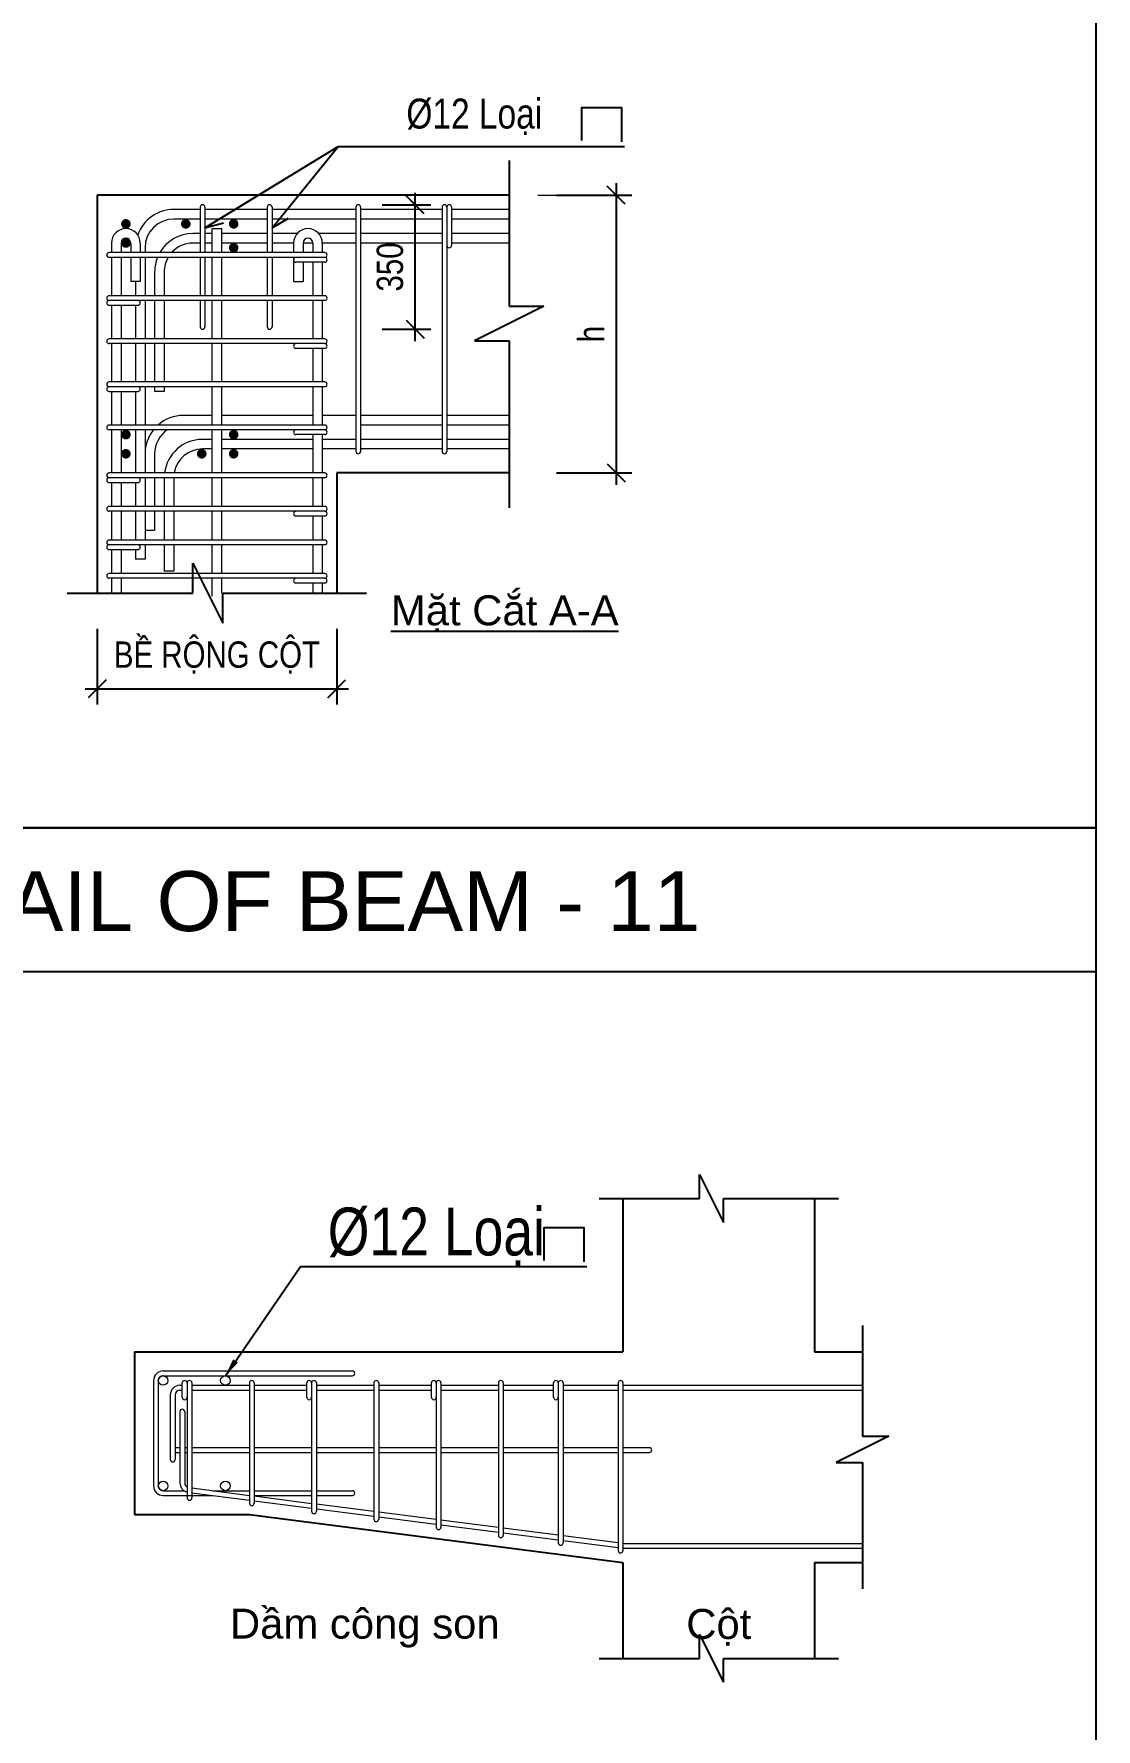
# Model space of a CAD drawing. Header units: millimetres. Extents: x -205508 to -110432, y 549193 to 571297.
# Drawn here: x -149609 to -147392, y 564174 to 567713 of the extents above; entities that cross this region are included whole.
import ezdxf
from ezdxf.enums import TextEntityAlignment as Align

# ---------------------------------------------------------------- set-up
doc = ezdxf.new("R2010")
doc.units = ezdxf.units.MM
doc.header["$LTSCALE"] = 25
doc.header["$MEASUREMENT"] = 0
doc.header["$PDSIZE"] = 50
doc.linetypes.add('CENTER', pattern=[2, 1.25, -0.25, 0.25, -0.25])
doc.linetypes.add('CENTER2', pattern=[28.575, 19.05, -3.175, 3.175, -3.175])
for name, color, linetype in [('AC', 200, 'Continuous'), ('GHICHU', 243, 'Continuous'), ('GRID', 8, 'CENTER'), ('NETTHAY', 2, 'Continuous'), ('TEXTMIN', 7, 'Continuous'), ('TRUC', 8, 'CENTER2')]:
    doc.layers.add(name, color=color, linetype=linetype)
doc.layers.add('DCE_MCZiCZac', color=250, linetype='Continuous', lineweight=13)
doc.layers.add('KICHTHUOC', color=20, linetype='Continuous', lineweight=9)
doc.styles.add('EL-Text', font='arial.ttf')
doc.styles.add('Simplex- GCC', font='arial.ttf', dxfattribs={"width": 0.8})
doc.styles.add('vnh100', font='', dxfattribs={"width": 0.8})
doc.styles.get('vnh100').set_extended_font_data('VNI-Helve')
doc.dimstyles.new('ISO-25', dxfattribs={"dimscale": 25, "dimtxt": 2.2, "dimasz": 1.5, "dimexe": 1.3, "dimexo": 1, "dimgap": 1, "dimtad": 1, "dimdec": 0, "dimtxsty": 'Simplex- GCC', "dimblk": 'OBLIQUE', "dimcen": 2.5, "dimdle": 1, "dimclrd": 8, "dimclre": 8, "dimclrt": 7, "dimadec": 0, "dimazin": 0, "dimtfac": 1, "dimtdec": 0, "dimtix": 1, "dimtmove": 0, "dimatfit": 3, "dimfxl": 5, "dimfxlon": 1, "dimarcsym": 0})

# ---------------------------------------------------------------- blocks, each defined once
blk = doc.blocks.new('_Oblique')
at = {"color": 4, "linetype": 'ByBlock', "lineweight": -2}
blk.add_line((-0.5, -0.5), (0.5, 0.5), dxfattribs=at)
blk = doc.blocks.new('*D368')
at = {"layer": 'DCE_MCZiCZac', "color": 8, "lineweight": -2, "ltscale": 20, "transparency": 16777216}
for p, q in [((-148393.1, 567401.2), (-148393.1, 566771.2)), ((-148518.1, 567376.2), (-148360.6, 567376.2)), ((-148518.1, 566796.2), (-148360.6, 566796.2))]:
    blk.add_line(p, q, dxfattribs=at)
at = {"layer": 'Defpoints', "color": 0, "ltscale": 20, "transparency": 16777216}
for p in [(-148616.8, 567376.2), (-148616.8, 566796.2), (-148393.1, 566796.2)]:
    blk.add_point(p, dxfattribs=at)
at = {"layer": 'DCE_MCZiCZac', "color": 8, "lineweight": -2, "ltscale": 20, "transparency": 16777216, "xscale": 37.5, "yscale": 37.5, "zscale": 37.5}
for p, rotation in [((-148393.1, 567376.2), 90), ((-148393.1, 566796.2), 270)]:
    blk.add_blockref('_Oblique', p, dxfattribs=dict(at, rotation=rotation))
at = {"layer": 'DCE_MCZiCZac', "color": 7, "ltscale": 20, "transparency": 16777216, "insert": (-148445.6, 567086.2), "char_height": 55, "attachment_point": 5, "rotation": 90, "style": 'Simplex- GCC'}
blk.add_mtext('h', dxfattribs=at)
blk = doc.blocks.new('*D369')
at = {"layer": 'DCE_MCZiCZac', "color": 8, "lineweight": -2, "ltscale": 20, "transparency": 16777216}
for p, q in [((-149476.8, 566470.4), (-149476.8, 566312.9)), ((-148976.8, 566470.4), (-148976.8, 566312.9)), ((-149501.8, 566345.4), (-148951.8, 566345.4))]:
    blk.add_line(p, q, dxfattribs=at)
at = {"layer": 'Defpoints', "color": 0, "ltscale": 20, "transparency": 16777216}
for p in [(-149476.8, 566556.2), (-148976.8, 566568.6), (-148976.8, 566345.4)]:
    blk.add_point(p, dxfattribs=at)
at = {"layer": 'DCE_MCZiCZac', "color": 8, "lineweight": -2, "ltscale": 20, "transparency": 16777216, "xscale": 37.5, "yscale": 37.5, "zscale": 37.5, "rotation": 180}
blk.add_blockref('_Oblique', (-149476.8, 566345.4), dxfattribs=at)
at = {"layer": 'DCE_MCZiCZac', "color": 8, "lineweight": -2, "ltscale": 20, "transparency": 16777216, "xscale": 37.5, "yscale": 37.5, "zscale": 37.5}
blk.add_blockref('_Oblique', (-148976.8, 566345.4), dxfattribs=at)
at = {"layer": 'DCE_MCZiCZac', "color": 7, "ltscale": 20, "transparency": 16777216, "insert": (-149226.8, 566410.9), "char_height": 55, "attachment_point": 5, "style": 'Simplex- GCC'}
blk.add_mtext('BỀ RỘNG CỘT', dxfattribs=at)
blk = doc.blocks.new('*D370')
at = {"layer": 'DCE_MCZiCZac', "color": 8, "lineweight": -2, "ltscale": 20, "transparency": 16777216}
for p, q in [((-148812.9, 567071.2), (-148812.9, 567381.2)), ((-148881.8, 567356.2), (-148780.4, 567356.2)), ((-148881.8, 567096.2), (-148780.4, 567096.2))]:
    blk.add_line(p, q, dxfattribs=at)
at = {"layer": 'Defpoints', "color": 0, "ltscale": 20, "transparency": 16777216}
for p in [(-148906.8, 567356.2), (-148812.9, 567356.2), (-148906.8, 567096.2)]:
    blk.add_point(p, dxfattribs=at)
at = {"layer": 'DCE_MCZiCZac', "color": 8, "lineweight": -2, "ltscale": 20, "transparency": 16777216, "xscale": 37.5, "yscale": 37.5, "zscale": 37.5}
for p, rotation in [((-148812.9, 567356.2), 90), ((-148812.9, 567096.2), 270)]:
    blk.add_blockref('_Oblique', p, dxfattribs=dict(at, rotation=rotation))
at = {"layer": 'DCE_MCZiCZac', "color": 7, "ltscale": 20, "transparency": 16777216, "insert": (-148865.4, 567226.2), "char_height": 55, "attachment_point": 5, "rotation": 90, "style": 'Simplex- GCC'}
blk.add_mtext('350', dxfattribs=at)

msp = doc.modelspace()

# ---------------------------------------------------------------- linework, layer by layer
at = {"layer": 'AC', "color": 4, "ltscale": 20}
msp.add_line((-162391.5, 566055.2), (-147391.5, 566055.2), dxfattribs=at)
for points in [[(-147391.5, 561041), (-147391.5, 570555.2), (-162391.5, 570555.2), (-162391.5, 561049.9), (-147404.4, 561049.9)], [(-148464.7, 567490.1), (-148464.7, 567559), (-148381.9, 567559), (-148381.9, 567487.4)], [(-148543.7, 565152), (-148543.7, 565220.9), (-148460.9, 565220.9), (-148460.9, 565149.3)]]:
    msp.add_lwpolyline(points, dxfattribs=at)
at = {"layer": 'AC', "color": 0, "ltscale": 20}
msp.add_lwpolyline([(-162391.5, 565755.2), (-147391.5, 565755.2), (-147391.5, 566055.2), (-162391.5, 566055.2)], close=True, dxfattribs=at)
at = {"layer": 'GHICHU'}
for p, q in [((-149251.8, 567308.2), (-148973.4, 567477.7)), ((-149111.8, 567308.2), (-148973.4, 567477.7)), ((-148973.4, 567477.7), (-148375.7, 567477.7)), ((-149111.8, 567308.2), (-149077.2, 567328.2)), ((-149251.8, 567308.2), (-149213, 567318.1))]:
    msp.add_line(p, q, dxfattribs=at)
at = {"layer": 'GRID', "color": 8, "linetype": 'ByBlock', "ltscale": 20}
msp.add_line((-149052.4, 565139.6), (-148454.8, 565139.6), dxfattribs=at)
at = {"layer": 'KICHTHUOC'}
for p, q in [((-148556.8, 567376.2), (-148436.8, 567376.2)), ((-149261.8, 567346.2), (-149316.8, 567346.2)), ((-149261.8, 567326.2), (-149316.8, 567326.2)), ((-149261.8, 567351.2), (-149261.8, 567256.2)), ((-149251.8, 567351.2), (-149251.8, 567256.2)), ((-149121.8, 567346.2), (-149251.8, 567346.2)), ((-149121.8, 567326.2), (-149251.8, 567326.2)), ((-149121.8, 567351.2), (-149121.8, 567256.2)), ((-149111.8, 567351.2), (-149111.8, 567256.2)), ((-148936.8, 567346.2), (-149111.8, 567346.2)), ((-148936.8, 567326.2), (-149111.8, 567326.2)), ((-148936.8, 567351.2), (-148936.8, 566841.2)), ((-148926.8, 567351.2), (-148926.8, 566841.2)), ((-148756.8, 567346.2), (-148926.8, 567346.2)), ((-148756.8, 567326.2), (-148926.8, 567326.2)), ((-148756.8, 567351.2), (-148756.8, 566841.2)), ((-148746.8, 567351.2), (-148746.8, 566841.2)), ((-148736.8, 567351.2), (-148736.8, 567271.2)), ((-148616.8, 567346.2), (-148736.8, 567346.2)), ((-148616.8, 567326.2), (-148736.8, 567326.2)), ((-149261.8, 567296.2), (-149276.8, 567296.2)), ((-149236.8, 567296.2), (-149251.8, 567296.2)), ((-149236.8, 567256.2), (-149236.8, 567306.2)), ((-149236.8, 567306.2), (-149216.8, 567306.2)), ((-149216.8, 567256.2), (-149216.8, 567306.2)), ((-149121.8, 567296.2), (-149216.8, 567296.2)), ((-149059.1, 567296.2), (-149111.8, 567296.2)), ((-148936.8, 567296.2), (-149014.4, 567296.2)), ((-148756.8, 567296.2), (-148926.8, 567296.2)), ((-148616.8, 567296.2), (-148736.8, 567296.2)), ((-149001.8, 567256.2), (-149451.8, 567256.2)), ((-149446.8, 567276.2), (-149446.8, 567256.2)), ((-149426.8, 567276.2), (-149426.8, 567256.2)), ((-149406.8, 567276.2), (-149406.8, 567256.2)), ((-149386.8, 567276.2), (-149386.8, 567256.2)), ((-149376.8, 567266.2), (-149376.8, 567256.2)), ((-149261.8, 567276.2), (-149276.8, 567276.2)), ((-149236.8, 567276.2), (-149251.8, 567276.2)), ((-149121.8, 567276.2), (-149216.8, 567276.2)), ((-149066.8, 567276.2), (-149111.8, 567276.2)), ((-149066.8, 567276.2), (-149066.8, 567256.2)), ((-149026.8, 567276.2), (-149046.8, 567276.2)), ((-149046.8, 567276.2), (-149046.8, 567256.2)), ((-149026.8, 567276.2), (-149026.8, 567256.2)), ((-148936.8, 567276.2), (-149006.8, 567276.2)), ((-149006.8, 567276.2), (-149006.8, 567256.2)), ((-148756.8, 567276.2), (-148926.8, 567276.2)), ((-148616.8, 567276.2), (-148736.8, 567276.2)), ((-149001.8, 567246.2), (-149451.8, 567246.2)), ((-149446.8, 567246.2), (-149446.8, 567166.2)), ((-149426.8, 567246.2), (-149426.8, 567166.2)), ((-149406.8, 567246.2), (-149406.8, 567196.2)), ((-149386.8, 567246.2), (-149386.8, 567196.2)), ((-149376.8, 567246.2), (-149376.8, 567166.2)), ((-149261.8, 567246.2), (-149261.8, 567166.2)), ((-149251.8, 567246.2), (-149251.8, 567166.2)), ((-149236.8, 567166.2), (-149236.8, 567246.2)), ((-149216.8, 567166.2), (-149216.8, 567246.2)), ((-149121.8, 567246.2), (-149121.8, 567166.2)), ((-149111.8, 567246.2), (-149111.8, 567166.2)), ((-149066.8, 567246.2), (-149066.8, 567196.2)), ((-149001.8, 567236.2), (-149061.8, 567236.2)), ((-149046.8, 567236.2), (-149046.8, 567196.2)), ((-149026.8, 567236.2), (-149026.8, 567166.2)), ((-149006.8, 567236.2), (-149006.8, 567166.2)), ((-149386.8, 567196.2), (-149406.8, 567196.2)), ((-149396.8, 567196.2), (-149396.8, 567166.2)), ((-149356.8, 567216.2), (-149356.8, 567166.2)), ((-149336.8, 567216.2), (-149336.8, 567166.2)), ((-149066.8, 567196.2), (-149046.8, 567196.2)), ((-149001.8, 567166.2), (-149451.8, 567166.2)), ((-149001.8, 567156.2), (-149451.8, 567156.2)), ((-149451.8, 567146.2), (-149391.8, 567146.2)), ((-149446.8, 567146.2), (-149446.8, 567076.2)), ((-149426.8, 567146.2), (-149426.8, 567076.2)), ((-149396.8, 567146.2), (-149396.8, 567076.2)), ((-149376.8, 567156.2), (-149376.8, 567076.2)), ((-149356.8, 567156.2), (-149356.8, 567076.2)), ((-149336.8, 567156.2), (-149336.8, 567076.2)), ((-149261.8, 567156.2), (-149261.8, 567101.2)), ((-149251.8, 567156.2), (-149251.8, 567101.2)), ((-149236.8, 567076.2), (-149236.8, 567156.2)), ((-149216.8, 567076.2), (-149216.8, 567156.2)), ((-149121.8, 567156.2), (-149121.8, 567101.2)), ((-149111.8, 567156.2), (-149111.8, 567101.2)), ((-149026.8, 567156.2), (-149026.8, 567076.2)), ((-149006.8, 567156.2), (-149006.8, 567076.2)), ((-149001.8, 567076.2), (-149451.8, 567076.2)), ((-149001.8, 567066.2), (-149451.8, 567066.2)), ((-149446.8, 567066.2), (-149446.8, 566986.2)), ((-149426.8, 567066.2), (-149426.8, 566986.2)), ((-149396.8, 567066.2), (-149396.8, 566986.2)), ((-149376.8, 567066.2), (-149376.8, 566986.2)), ((-149356.8, 567066.2), (-149356.8, 566986.2)), ((-149336.8, 567066.2), (-149336.8, 566986.2)), ((-149236.8, 566986.2), (-149236.8, 567066.2)), ((-149216.8, 566986.2), (-149216.8, 567066.2)), ((-149001.8, 567056.2), (-149061.8, 567056.2)), ((-149026.8, 567056.2), (-149026.8, 566986.2)), ((-149006.8, 567056.2), (-149006.8, 566986.2)), ((-149001.8, 566986.2), (-149451.8, 566986.2)), ((-149001.8, 566976.2), (-149451.8, 566976.2)), ((-149376.8, 566976.2), (-149376.8, 566896.2)), ((-149356.8, 566976.2), (-149356.8, 566966.2)), ((-149336.8, 566976.2), (-149336.8, 566966.2)), ((-149236.8, 566896.2), (-149236.8, 566976.2)), ((-149216.8, 566896.2), (-149216.8, 566976.2)), ((-149026.8, 566976.2), (-149026.8, 566896.2)), ((-149006.8, 566976.2), (-149006.8, 566896.2)), ((-149451.8, 566966.2), (-149391.8, 566966.2)), ((-149446.8, 566966.2), (-149446.8, 566896.2)), ((-149426.8, 566966.2), (-149426.8, 566896.2)), ((-149396.8, 566966.2), (-149396.8, 566896.2)), ((-149336.8, 566966.2), (-149356.8, 566966.2)), ((-149236.8, 566916.2), (-149296.8, 566916.2)), ((-149026.8, 566916.2), (-149216.8, 566916.2)), ((-148936.8, 566916.2), (-149006.8, 566916.2)), ((-148756.8, 566916.2), (-148926.8, 566916.2)), ((-148616.8, 566916.2), (-148746.8, 566916.2)), ((-149001.8, 566896.2), (-149451.8, 566896.2)), ((-149001.8, 566886.2), (-149451.8, 566886.2)), ((-149446.8, 566886.2), (-149446.8, 566796.2)), ((-149426.8, 566886.2), (-149426.8, 566796.2)), ((-149396.8, 566886.2), (-149396.8, 566796.2)), ((-149376.8, 566886.2), (-149376.8, 566796.2)), ((-149236.8, 566866.2), (-149256.8, 566866.2)), ((-149236.8, 566796.2), (-149236.8, 566886.2)), ((-149216.8, 566796.2), (-149216.8, 566886.2)), ((-149026.8, 566866.2), (-149216.8, 566866.2)), ((-149001.8, 566876.2), (-149061.8, 566876.2)), ((-149026.8, 566876.2), (-149026.8, 566796.2)), ((-149006.8, 566876.2), (-149006.8, 566796.2)), ((-148936.8, 566866.2), (-149006.8, 566866.2)), ((-148756.8, 566896.2), (-148926.8, 566896.2)), ((-148756.8, 566866.2), (-148926.8, 566866.2)), ((-148616.8, 566896.2), (-148746.8, 566896.2)), ((-148616.8, 566866.2), (-148746.8, 566866.2)), ((-149356.8, 566836.2), (-149356.8, 566796.2)), ((-149236.8, 566846.2), (-149256.8, 566846.2)), ((-149026.8, 566846.2), (-149216.8, 566846.2)), ((-148936.8, 566846.2), (-149006.8, 566846.2)), ((-148756.8, 566846.2), (-148926.8, 566846.2)), ((-148616.8, 566846.2), (-148746.8, 566846.2)), ((-149001.8, 566796.2), (-149451.8, 566796.2)), ((-149001.8, 566786.2), (-149451.8, 566786.2)), ((-149451.8, 566776.2), (-149391.8, 566776.2)), ((-149446.8, 566776.2), (-149446.8, 566726.2)), ((-149426.8, 566776.2), (-149426.8, 566726.2)), ((-149396.8, 566776.2), (-149396.8, 566726.2)), ((-149376.8, 566786.2), (-149376.8, 566726.2)), ((-149356.8, 566786.2), (-149356.8, 566726.2)), ((-149336.8, 566786.2), (-149336.8, 566726.2)), ((-149316.8, 566786.2), (-149316.8, 566726.2)), ((-149236.8, 566726.2), (-149236.8, 566786.2)), ((-149216.8, 566726.2), (-149216.8, 566786.2)), ((-149026.8, 566786.2), (-149026.8, 566726.2)), ((-149006.8, 566786.2), (-149006.8, 566726.2)), ((-149001.8, 566726.2), (-149451.8, 566726.2)), ((-149001.8, 566716.2), (-149451.8, 566716.2)), ((-149446.8, 566716.2), (-149446.8, 566656.2)), ((-149426.8, 566716.2), (-149426.8, 566656.2)), ((-149396.8, 566716.2), (-149396.8, 566656.2)), ((-149376.8, 566716.2), (-149376.8, 566656.2)), ((-149356.8, 566716.2), (-149356.8, 566676.2)), ((-149336.8, 566716.2), (-149336.8, 566656.2)), ((-149316.8, 566716.2), (-149316.8, 566656.2)), ((-149236.8, 566656.2), (-149236.8, 566716.2)), ((-149216.8, 566656.2), (-149216.8, 566716.2)), ((-149001.8, 566706.2), (-149061.8, 566706.2)), ((-149026.8, 566706.2), (-149026.8, 566656.2)), ((-149006.8, 566706.2), (-149006.8, 566656.2)), ((-149001.8, 566656.2), (-149451.8, 566656.2)), ((-149356.8, 566676.2), (-149376.8, 566676.2)), ((-149001.8, 566646.2), (-149451.8, 566646.2)), ((-149451.8, 566636.2), (-149391.8, 566636.2)), ((-149446.8, 566636.2), (-149446.8, 566586.2)), ((-149426.8, 566636.2), (-149426.8, 566586.2)), ((-149396.8, 566636.2), (-149396.8, 566616.2)), ((-149376.8, 566616.2), (-149396.8, 566616.2)), ((-149376.8, 566646.2), (-149376.8, 566616.2)), ((-149336.8, 566646.2), (-149336.8, 566591.2)), ((-149316.8, 566646.2), (-149316.8, 566591.2)), ((-149236.8, 566586.2), (-149236.8, 566646.2)), ((-149216.8, 566586.2), (-149216.8, 566646.2)), ((-149026.8, 566646.2), (-149026.8, 566586.2)), ((-149006.8, 566646.2), (-149006.8, 566586.2)), ((-149001.8, 566586.2), (-149451.8, 566586.2)), ((-149316.8, 566591.2), (-149336.8, 566591.2)), ((-149001.8, 566576.2), (-149451.8, 566576.2)), ((-149446.8, 566576.2), (-149446.8, 566545.3)), ((-149426.8, 566576.2), (-149426.8, 566545.3)), ((-149236.8, 566539.1), (-149236.8, 566576.2)), ((-149216.8, 566545.3), (-149216.8, 566576.2)), ((-149001.8, 566566.2), (-149061.8, 566566.2)), ((-149026.8, 566566.2), (-149026.8, 566545.3)), ((-149006.8, 566566.2), (-149006.8, 566545.3)), ((-149339.1, 564921.4), (-148944.1, 564921.4)), ((-149359.1, 564901.4), (-149359.1, 564681.4)), ((-149349.1, 564901.4), (-149349.1, 564681.4)), ((-149339.1, 564911.4), (-148944.1, 564911.4)), ((-149304.1, 564891.4), (-149299.1, 564891.4)), ((-149304.1, 564881.4), (-149299.1, 564881.4)), ((-149299.1, 564866.4), (-149299.1, 564896.4)), ((-149289.1, 564896.4), (-149289.1, 564656.4)), ((-149279.1, 564896.4), (-149279.1, 564656.4)), ((-149279.1, 564891.4), (-149159.1, 564891.4)), ((-149279.1, 564881.4), (-149159.1, 564881.4)), ((-149159.1, 564896.4), (-149159.1, 564645.3)), ((-149149.1, 564896.4), (-149149.1, 564645.3)), ((-149149.1, 564891.4), (-149039.1, 564891.4)), ((-149149.1, 564881.4), (-149039.1, 564881.4)), ((-149039.1, 564866.4), (-149039.1, 564896.4)), ((-149029.1, 564896.4), (-149029.1, 564628.6)), ((-149019.1, 564896.4), (-149019.1, 564628.6)), ((-149019.1, 564891.4), (-148899.1, 564891.4)), ((-149019.1, 564881.4), (-148899.1, 564881.4)), ((-148899.1, 564896.4), (-148899.1, 564612)), ((-148889.1, 564896.4), (-148889.1, 564612)), ((-148889.1, 564891.4), (-148779.1, 564891.4)), ((-148889.1, 564881.4), (-148779.1, 564881.4)), ((-148779.1, 564866.4), (-148779.1, 564896.4)), ((-148769.1, 564896.4), (-148769.1, 564595.3)), ((-148759.1, 564896.4), (-148759.1, 564595.3)), ((-148759.1, 564891.4), (-148639.1, 564891.4)), ((-148759.1, 564881.4), (-148639.1, 564881.4)), ((-148639.1, 564896.4), (-148639.1, 564578.6)), ((-148629.1, 564896.4), (-148629.1, 564578.6)), ((-148629.1, 564891.4), (-148524.1, 564891.4)), ((-148629.1, 564881.4), (-148524.1, 564881.4)), ((-148524.1, 564866.4), (-148524.1, 564896.4)), ((-148514.1, 564896.4), (-148514.1, 564562.6)), ((-148504.1, 564896.4), (-148504.1, 564562.6)), ((-148504.1, 564891.4), (-148389.1, 564891.4)), ((-148504.1, 564881.4), (-148389.1, 564881.4)), ((-148389.1, 564896.4), (-148389.1, 564546.4)), ((-148379.1, 564896.4), (-148379.1, 564546.4)), ((-148379.1, 564891.4), (-147879.1, 564891.4)), ((-148379.1, 564881.4), (-147879.1, 564881.4)), ((-149324.1, 564871.4), (-149324.1, 564736.4)), ((-149314.1, 564871.4), (-149314.1, 564736.4)), ((-149304.1, 564836.4), (-149304.1, 564687.8)), ((-149294.1, 564836.4), (-149294.1, 564687.8)), ((-149314.1, 564761.4), (-149304.1, 564761.4)), ((-149314.1, 564751.4), (-149304.1, 564751.4)), ((-149294.1, 564761.4), (-149289.1, 564761.4)), ((-149294.1, 564751.4), (-149289.1, 564751.4)), ((-149279.1, 564761.4), (-149159.1, 564761.4)), ((-149279.1, 564751.4), (-149159.1, 564751.4)), ((-149149.1, 564761.4), (-149029.1, 564761.4)), ((-149149.1, 564751.4), (-149029.1, 564751.4)), ((-149019.1, 564761.4), (-148899.1, 564761.4)), ((-149019.1, 564751.4), (-148899.1, 564751.4)), ((-148889.1, 564761.4), (-148769.1, 564761.4)), ((-148889.1, 564751.4), (-148769.1, 564751.4)), ((-148759.1, 564761.4), (-148639.1, 564761.4)), ((-148759.1, 564751.4), (-148639.1, 564751.4)), ((-148629.1, 564761.4), (-148514.1, 564761.4)), ((-148629.1, 564751.4), (-148514.1, 564751.4)), ((-148504.1, 564761.4), (-148389.1, 564761.4)), ((-148504.1, 564751.4), (-148389.1, 564751.4)), ((-148379.1, 564761.4), (-148324.1, 564761.4)), ((-148379.1, 564751.4), (-148324.1, 564751.4)), ((-149339.1, 564671.4), (-149295.5, 564671.4)), ((-149279.1, 564677.1), (-149159.1, 564661.7)), ((-149234.6, 564671.4), (-149159.1, 564671.4)), ((-149149.1, 564671.4), (-149029.1, 564671.4)), ((-149019.1, 564671.4), (-148944.1, 564671.4)), ((-149339.1, 564661.4), (-149235.2, 564661.4)), ((-149279.1, 564667), (-149159.1, 564651.6)), ((-149149.1, 564661.4), (-149029.1, 564661.4)), ((-149149.1, 564660.4), (-149029.1, 564645)), ((-149149.1, 564650.3), (-149029.1, 564635)), ((-149019.1, 564661.4), (-148944.1, 564661.4)), ((-149019.1, 564643.8), (-148899.1, 564628.4)), ((-149019.1, 564633.7), (-148899.1, 564618.3)), ((-148889.1, 564627.1), (-148769.1, 564611.7)), ((-148889.1, 564617), (-148769.1, 564601.6)), ((-148759.1, 564610.4), (-148639.1, 564595)), ((-148759.1, 564600.3), (-148639.1, 564585)), ((-148629.1, 564593.8), (-148514.1, 564579)), ((-148629.1, 564583.7), (-148514.1, 564568.9)), ((-148504.1, 564577.7), (-148389.1, 564563)), ((-148504.1, 564567.7), (-148389.1, 564552.9)), ((-148379.1, 564561.7), (-148376.6, 564561.4)), ((-148379.1, 564551.6), (-148377.2, 564551.4)), ((-148377.2, 564551.4), (-147879.1, 564551.4)), ((-148376.6, 564561.4), (-147879.1, 564561.4))]:
    msp.add_line(p, q, dxfattribs=at)
at = {"layer": 'KICHTHUOC', "const_width": 10}
for points in [[(-149421.8, 567316.2, 1), (-149411.8, 567316.2, 1)], [(-149296.8, 567316.2, 1), (-149286.8, 567316.2, 1)], [(-149196.8, 567316.2, 1), (-149186.8, 567316.2, 1)], [(-149421.8, 567276.2, 1), (-149411.8, 567276.2, 1)], [(-149196.8, 567266.2, 1), (-149186.8, 567266.2, 1)], [(-149421.8, 566876.2, 1), (-149411.8, 566876.2, 1)], [(-149196.8, 566876.2, 1), (-149186.8, 566876.2, 1)], [(-149421.8, 566836.2, 1), (-149411.8, 566836.2, 1)], [(-149263.5, 566836.2, 1), (-149253.5, 566836.2, 1)], [(-149196.8, 566836.2, 1), (-149186.8, 566836.2, 1)]]:
    msp.add_lwpolyline(points, format="xyb", close=True, dxfattribs=at)
at = {"layer": 'KICHTHUOC'}
for centre in [(-149339.1, 564901.4), (-149209.1, 564901.4), (-149339.1, 564681.4), (-149209.1, 564681.4)]:
    msp.add_circle(centre, 10, dxfattribs=at)
for centre, radius, start, end in [((-149316.8, 567266.2), 80, 90, 160.2576), ((-149316.8, 567266.2), 60, 90, 180), ((-149256.8, 567351.2), 5, 0, 180), ((-149116.8, 567351.2), 5, 0, 180), ((-148931.8, 567351.2), 5, 0, 180), ((-148751.8, 567351.2), 5, 0, 180), ((-148741.8, 567351.2), 5, 0, 180), ((-149416.8, 567276.2), 30, 0, 180), ((-149276.8, 567216.2), 80, 90, 150), ((-149036.8, 567276.2), 30, 0, 180), ((-149451.8, 567251.2), 5, 90, 270), ((-149416.8, 567276.2), 10, 0, 180), ((-149276.8, 567216.2), 60, 90, 138.1897), ((-149036.8, 567276.2), 10, 0, 180), ((-149001.8, 567251.2), 5, 270, 90), ((-148741.8, 567271.2), 5, 180, 0), ((-149276.8, 567216.2), 80, 157.9757, 180), ((-149276.8, 567216.2), 60, 150, 180), ((-149061.8, 567241.2), 5, 90, 270), ((-149001.8, 567241.2), 5, 270, 90), ((-149451.8, 567161.2), 5, 90, 270), ((-149451.8, 567151.2), 5, 90, 270), ((-149391.8, 567151.2), 5, 270, 90), ((-149001.8, 567161.2), 5, 270, 90), ((-149451.8, 567071.2), 5, 90, 270), ((-149256.8, 567101.2), 5, 180, 0), ((-149116.8, 567101.2), 5, 180, 0), ((-149001.8, 567071.2), 5, 270, 90), ((-149061.8, 567061.2), 5, 90, 270), ((-149001.8, 567061.2), 5, 270, 90), ((-149451.8, 566981.2), 5, 90, 270), ((-149451.8, 566971.2), 5, 90, 270), ((-149391.8, 566971.2), 5, 270, 90), ((-149001.8, 566981.2), 5, 270, 90), ((-149296.8, 566836.2), 80, 90, 131.4096), ((-149451.8, 566891.2), 5, 90, 270), ((-149296.8, 566836.2), 80, 141.3178, 180), ((-149296.8, 566836.2), 60, 123.5573, 180), ((-149256.8, 566786.2), 80, 90, 172.8192), ((-149061.8, 566881.2), 5, 90, 270), ((-149001.8, 566891.2), 5, 270, 90), ((-149001.8, 566881.2), 5, 270, 90), ((-149256.8, 566786.2), 60, 90, 170.4059), ((-148931.8, 566841.2), 5, 180, 0), ((-148751.8, 566841.2), 5, 180, 0), ((-149451.8, 566791.2), 5, 90, 270), ((-149001.8, 566791.2), 5, 270, 90), ((-149451.8, 566781.2), 5, 90, 270), ((-149391.8, 566781.2), 5, 270, 90), ((-149451.8, 566721.2), 5, 90, 270), ((-149001.8, 566721.2), 5, 270, 90), ((-149061.8, 566711.2), 5, 90, 270), ((-149001.8, 566711.2), 5, 270, 90), ((-149451.8, 566651.2), 5, 90, 270), ((-149001.8, 566651.2), 5, 270, 90), ((-149451.8, 566641.2), 5, 90, 270), ((-149391.8, 566641.2), 5, 270, 90), ((-149451.8, 566581.2), 5, 90, 270), ((-149001.8, 566581.2), 5, 270, 90), ((-149061.8, 566571.2), 5, 90, 270), ((-149001.8, 566571.2), 5, 270, 90), ((-149339.1, 564901.4), 20, 90, 180), ((-148944.1, 564916.4), 5, 270, 90), ((-149339.1, 564901.4), 10, 90, 180), ((-149304.1, 564871.4), 20, 90, 180), ((-149304.1, 564871.4), 10, 90, 180), ((-149294.1, 564896.4), 5, 0, 180), ((-149284.1, 564896.4), 5, 0, 180), ((-149154.1, 564896.4), 5, 0, 180), ((-149034.1, 564896.4), 5, 0, 180), ((-149024.1, 564896.4), 5, 0, 180), ((-148894.1, 564896.4), 5, 0, 180), ((-148774.1, 564896.4), 5, 0, 180), ((-148764.1, 564896.4), 5, 0, 180), ((-148634.1, 564896.4), 5, 0, 180), ((-148519.1, 564896.4), 5, 0, 180), ((-148509.1, 564896.4), 5, 0, 180), ((-148384.1, 564896.4), 5, 0, 180), ((-149294.1, 564866.4), 5, 180, 0), ((-149034.1, 564866.4), 5, 180, 0), ((-148774.1, 564866.4), 5, 180, 0), ((-148519.1, 564866.4), 5, 180, 0), ((-149299.1, 564836.4), 5, 0, 180), ((-148324.1, 564756.4), 5, 270, 90), ((-149319.1, 564736.4), 5, 180, 0), ((-149339.1, 564681.4), 20, 180, 270), ((-149339.1, 564681.4), 10, 180, 270), ((-149284.1, 564687.8), 20, 180, 255.5225), ((-149284.1, 564687.8), 10, 180, 240), ((-148944.1, 564666.4), 5, 270, 90), ((-149284.1, 564656.4), 5, 180, 0), ((-149154.1, 564645.3), 5, 180, 0), ((-149024.1, 564628.6), 5, 180, 0), ((-148894.1, 564612), 5, 180, 0), ((-148764.1, 564595.3), 5, 180, 0), ((-148634.1, 564578.6), 5, 180, 0), ((-148509.1, 564562.6), 5, 180, 0), ((-148384.1, 564546.4), 5, 180, 0)]:
    msp.add_arc(centre, radius, start, end, dxfattribs=at)
at = {"layer": 'NETTHAY'}
for p, q in [((-149476.8, 567376.2), (-149476.8, 566545.3)), ((-148616.8, 567376.2), (-149476.8, 567376.2)), ((-148976.8, 566796.2), (-148976.8, 566545.3)), ((-148616.8, 566796.2), (-148976.8, 566796.2)), ((-148379.1, 565281.4), (-148379.1, 564961.4)), ((-147979.1, 565281.4), (-147979.1, 564961.4)), ((-149399.1, 564961.4), (-148379.1, 564961.4)), ((-149399.1, 564961.4), (-149399.1, 564621.4)), ((-147979.1, 564961.4), (-147879.1, 564961.4)), ((-149399.1, 564621.4), (-149159.1, 564621.4)), ((-149159.1, 564621.4), (-148379.1, 564521.4)), ((-148379.1, 564521.4), (-148379.1, 564321.4)), ((-147979.1, 564521.4), (-147879.1, 564521.4)), ((-147979.1, 564521.4), (-147979.1, 564321.4))]:
    msp.add_line(p, q, dxfattribs=at)
at = {"layer": 'TRUC'}
for points in [[(-148616.8, 567448.7), (-148616.8, 567144.2), (-148544.3, 567144.2), (-148689.3, 567071.7), (-148616.8, 567071.7), (-148616.8, 566723.7)], [(-149539.3, 566545.3), (-149276.8, 566545.3), (-149276.8, 566607.8), (-149214.3, 566482.8), (-149214.3, 566545.3), (-148914.3, 566545.3)], [(-148429.1, 565281.4), (-148219.1, 565281.4), (-148219.1, 565331.4), (-148169.1, 565231.4), (-148169.1, 565281.4), (-147929.1, 565281.4)], [(-147879.1, 565016.4), (-147879.1, 564785.4), (-147824.1, 564785.4), (-147934.1, 564730.4), (-147879.1, 564730.4), (-147879.1, 564466.4)], [(-148429.1, 564321.4), (-148219.1, 564321.4), (-148219.1, 564371.4), (-148169.1, 564271.4), (-148169.1, 564321.4), (-147929.1, 564321.4)]]:
    msp.add_lwpolyline(points, dxfattribs=at)

# ---------------------------------------------------------------- texts
at = {"layer": 'AC', "color": 7, "ltscale": 20, "style": 'vnh100'}
for s, p in [('%%uMaët Caét A-A', (-148625.9, 566510.6)), ('Daàm coâng son', (-148918.1, 564388.1)), ('Coät', (-148179.1, 564388.1))]:
    msp.add_text(s, height=62.5, dxfattribs=at).set_placement(p, align=Align.MIDDLE)
at = {"layer": 'AC', "color": 7, "ltscale": 20, "attachment_point": 5, "style": 'vnh100'}
for insert, char_height in [((-148689.5, 567539.6), 62.5), ((-148768.6, 565201.5), 100)]:
    msp.add_mtext('Þ12 Loaïi ', dxfattribs=dict(at, insert=insert, char_height=char_height))
at = {"layer": 'TEXTMIN', "style": 'EL-Text'}
msp.add_text('CHI TIẾT DẦM -11 / DETAIL OF BEAM - 11', height=125, dxfattribs=at).set_placement((-151623.1, 565839.8))

# ---------------------------------------------------------------- dimensions: what is measured, and where the dimension line sits
at = {"layer": 'DCE_MCZiCZac', "ltscale": 20}
for base, p1, p2, text, picture, middle in [((-148393.1, 566796.2), (-148616.8, 567376.2), (-148616.8, 566796.2), 'h', '*D368', (-148445.6, 567086.2)), ((-148812.9, 567356.2), (-148906.8, 567096.2), (-148906.8, 567356.2), '350', '*D370', (-148865.4, 567226.2))]:
    dim = msp.add_linear_dim(base=base, p1=p1, p2=p2, angle=90, text=text, dimstyle='ISO-25', dxfattribs=at)
    dim.commit()
    dim.dimension.update_dxf_attribs({"geometry": picture, "text_midpoint": middle})
dim = msp.add_linear_dim(base=(-148976.8, 566345.4), p1=(-149476.8, 566556.2), p2=(-148976.8, 566568.6), text='BỀ RỘNG CỘT', dimstyle='ISO-25', dxfattribs=at)
dim.commit()
dim.dimension.update_dxf_attribs({"geometry": '*D369', "text_midpoint": (-149226.8, 566410.9)})

# ---------------------------------------------------------------- leaders
at = {"layer": 'GRID', "color": 4, "ltscale": 20}
msp.add_leader([(-149209.1, 564911.4), (-149052.4, 565139.6)], dimstyle='ISO-25', override={"dimgap": 1, "dimtad": 0}, dxfattribs=at)

doc.saveas('drawing.dxf')
